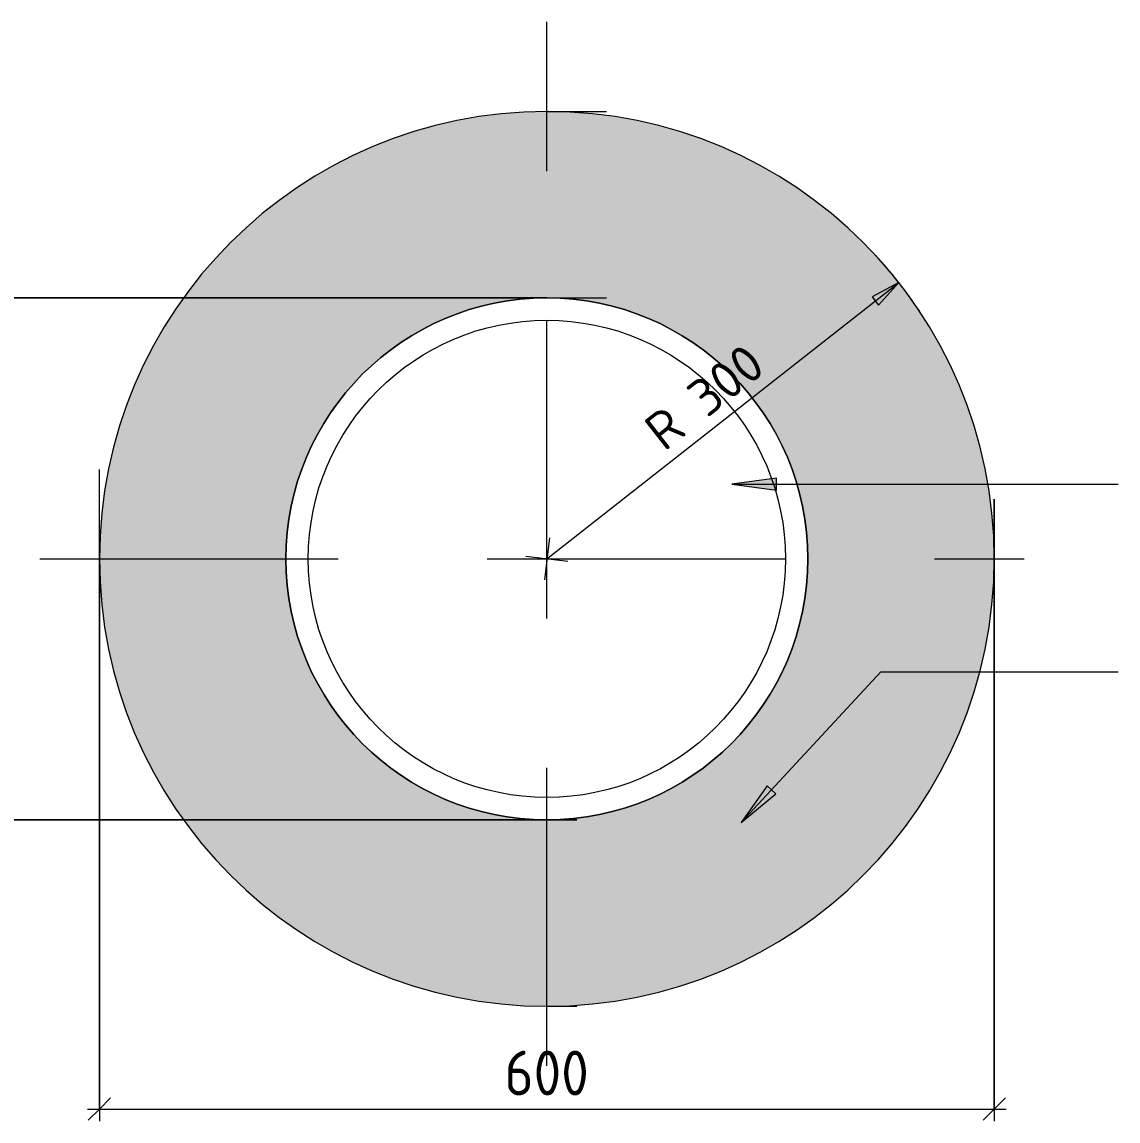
# Model space of a CAD drawing. Header units: millimetres. Extents: x 35146 to 234858, y -8553 to 29000.
# Drawn here: x 233167 to 233902, y 2331 to 3068 of the extents above; entities that cross this region are included whole.
import ezdxf

# ---------------------------------------------------------------- set-up
doc = ezdxf.new("R2010")
doc.units = ezdxf.units.MM
doc.linetypes.add('ADSK_Штрих_ш2 п1', pattern=[300, 200, -100])
for name, color, linetype, lineweight in [('A-ANNO-DIMS', 7, 'Continuous', 9), ('A-ANNO-DIMS-10', 7, 'Continuous', 9), ('A-DETL', 7, 'Continuous', 9), ('A-DETL-1', 7, 'ADSK_Штрих_ш2 п1', 9), ('G-ANNO-TEXT', 7, 'Continuous', 9)]:
    doc.layers.add(name, color=color, linetype=linetype, lineweight=lineweight)
doc.layers.add('A-DETL-GENF-7', color=7, linetype='Continuous', lineweight=9, true_color=0xf2dc97)
doc.styles.add('ISOCPEUR_5', font='isocpeur.ttf', dxfattribs={"width": 0.9, "height": 30})
doc.styles.add('ISOCPEUR_6', font='isocpeur.ttf', dxfattribs={"height": 25})
doc.dimstyles.new('ISO-2_5_1_0K_БОЛЬШОЙ', dxfattribs={"dimscale": 304.8, "dimtxt": 24.899529, "dimasz": 0.065617, "dimexe": 0.07874, "dimexo": 0, "dimgap": 0, "dimtad": 1, "dimjust": 3, "dimdec": 0, "dimzin": 0, "dimdsep": 46, "dimtxsty": 'ISOCPEUR_6', "dimsah": 1, "dimcen": 0.09, "dimazin": 0, "dimtfac": 1, "dimtdec": 4, "dimtix": 1, "dimtmove": 0, "dimatfit": 2, "dimfxl": 1, "dimtvp": 1, "dimtolj": 1, "dimtzin": 0, "dimarcsym": 2})
doc.dimstyles.new('ISO-3_0', dxfattribs={"dimscale": 304.8, "dimtxt": 29.879435, "dimasz": 0.049213, "dimexe": 0.026247, "dimexo": 0, "dimgap": 0, "dimtad": 1, "dimdec": 0, "dimrnd": 10, "dimzin": 0, "dimdsep": 46, "dimtxsty": 'ISOCPEUR_5', "dimblk1": 'OBLIQUE', "dimblk2": 'OBLIQUE', "dimsah": 1, "dimcen": 0.09, "dimdle": 0.026247, "dimazin": 0, "dimtfac": 1, "dimtdec": 4, "dimtix": 1, "dimtmove": 0, "dimatfit": 3, "dimfxl": 1, "dimtvp": 1, "dimtolj": 1, "dimtzin": 0, "dimarcsym": 2})

# ---------------------------------------------------------------- blocks, each defined once
blk = doc.blocks.new('DIMBLOCK101-Выкрас на потолке около светильника ЛК')
at = {"layer": 'A-ANNO-DIMS-10', "lineweight": 20}
for p, q in [((233125.81, 2882.81), (233118.31, 2890.31)), ((233125.81, 2882.81), (233133.31, 2875.31)), ((233125.81, 2532.81), (233118.31, 2540.31)), ((233125.81, 2532.81), (233133.31, 2525.31))]:
    blk.add_line(p, q, dxfattribs=at)
at = {"layer": 'A-ANNO-DIMS-10'}
for p, q in [((233125.81, 2524.81), (233125.81, 2890.81)), ((233519.03, 2882.81), (233117.81, 2882.81)), ((233125.81, 2882.81), (233519.03, 2882.81)), ((233539.03, 2532.81), (233117.81, 2532.81)), ((233125.81, 2532.81), (233539.03, 2532.81))]:
    blk.add_line(p, q, dxfattribs=at)
at = {"layer": 'A-ANNO-DIMS-10', "color": 0, "insert": (233086.62, 2679.37), "char_height": 30, "width": 68.263, "attachment_point": 1, "rotation": 90, "line_spacing_factor": 1.149209, "style": 'ISOCPEUR_5'}
blk.add_mtext('350', dxfattribs=at)
blk = doc.blocks.new('_Oblique')
at = {"color": 0, "linetype": 'ByBlock', "lineweight": -2}
blk.add_line((-0.5, -0.5), (0.5, 0.5), dxfattribs=at)
blk = doc.blocks.new('DIMBLOCK102-Выкрас на потолке около светильника ЛК')
at = {"layer": 'A-ANNO-DIMS-10'}
for p, q in [((233819.03, 2747.81), (233819.03, 2330.89)), ((233819.03, 2338.89), (233819.03, 2747.81)), ((233219.03, 2707.81), (233219.03, 2330.89)), ((233219.03, 2338.89), (233219.03, 2707.81)), ((233211.03, 2338.89), (233827.03, 2338.89))]:
    blk.add_line(p, q, dxfattribs=at)
at = {"layer": 'A-ANNO-DIMS-10', "lineweight": 20}
for p, q in [((233219.03, 2338.89), (233226.53, 2346.39)), ((233819.03, 2338.89), (233826.53, 2346.39)), ((233219.03, 2338.89), (233211.53, 2331.39)), ((233819.03, 2338.89), (233811.53, 2331.39))]:
    blk.add_line(p, q, dxfattribs=at)
at = {"layer": 'A-ANNO-DIMS-10', "color": 0, "insert": (233490.59, 2378.08), "char_height": 30, "width": 68.263, "attachment_point": 1, "line_spacing_factor": 1.149209, "style": 'ISOCPEUR_5'}
blk.add_mtext('600', dxfattribs=at)
blk = doc.blocks.new('DIMBLOCK103-Выкрас на потолке около светильника ЛК')
at = {"layer": 'A-ANNO-DIMS-10'}
blk.add_hatch(color=256, dxfattribs=at).paths.add_polyline_path([(233754.96, 2893.11), (233737.05, 2883.53), (233741.41, 2877.98)])
for p, q in [((233519.03, 2707.81), (233754.96, 2893.11)), ((233754.96, 2893.11), (233737.05, 2883.53)), ((233741.41, 2877.98), (233754.96, 2893.11)), ((233737.05, 2883.53), (233741.41, 2877.98)), ((233520.72, 2721.85), (233517.34, 2693.77)), ((233533.07, 2706.12), (233504.99, 2709.5))]:
    blk.add_line(p, q, dxfattribs=at)
blk.add_arc((233519.03, 2707.81), 300, 33.56187, 42.7292, dxfattribs=at)
at = {"layer": 'A-ANNO-DIMS-10', "color": 0, "insert": (233582.18, 2798.93), "char_height": 25, "width": 105.7272, "attachment_point": 1, "rotation": 38.14553, "line_spacing_factor": 1.149209, "style": 'ISOCPEUR_6'}
blk.add_mtext('R 300', dxfattribs=at)

msp = doc.modelspace()

# ---------------------------------------------------------------- hatches: boundary and pattern name
at = {"layer": 'A-DETL-GENF-7'}
h = msp.add_hatch(color=256, dxfattribs=at)
h.paths.add_polyline_path([(233519.03, 2407.81), (233538.62, 2408.46), (233558.21, 2410.39), (233577.56, 2413.57), (233596.65, 2418.03), (233615.48, 2423.75), (233633.83, 2430.64), (233651.69, 2438.74), (233669.05, 2448.02), (233685.7, 2458.37), (233701.63, 2469.79), (233716.85, 2482.28), (233731.16, 2495.68), (233744.56, 2509.99), (233757.05, 2525.21), (233768.47, 2541.14), (233778.82, 2557.79), (233788.1, 2575.15), (233796.19, 2593), (233803.09, 2611.35), (233808.81, 2630.19), (233813.26, 2649.28), (233816.44, 2668.54), (233818.36, 2688.05), (233819.03, 2707.81), (233818.36, 2727.57), (233816.44, 2747.08), (233813.26, 2766.34), (233808.81, 2785.42), (233803.09, 2804.26), (233796.19, 2822.61), (233788.1, 2840.47), (233778.82, 2857.83), (233768.47, 2874.48), (233757.05, 2890.41), (233744.56, 2905.63), (233731.16, 2919.94), (233716.85, 2933.34), (233701.63, 2945.83), (233685.7, 2957.25), (233669.05, 2967.59), (233651.69, 2976.88), (233633.83, 2984.97), (233615.48, 2991.87), (233596.65, 2997.59), (233577.56, 3002.04), (233558.21, 3005.23), (233538.62, 3007.16), (233519.02, 3007.81), (233499.44, 3007.16), (233479.84, 3005.23), (233460.5, 3002.04), (233441.41, 2997.59), (233422.57, 2991.87), (233404.22, 2984.97), (233386.37, 2976.88), (233369.01, 2967.59), (233352.36, 2957.25), (233336.43, 2945.83), (233321.21, 2933.34), (233306.9, 2919.94), (233293.5, 2905.63), (233281.01, 2890.41), (233269.59, 2874.48), (233259.24, 2857.83), (233249.96, 2840.47), (233241.86, 2822.61), (233234.97, 2804.26), (233229.25, 2785.42), (233224.79, 2766.34), (233221.62, 2747.08), (233219.69, 2727.57), (233219.03, 2707.81), (233219.69, 2688.05), (233221.62, 2668.54), (233224.79, 2649.28), (233229.25, 2630.19), (233234.97, 2611.35), (233241.86, 2593), (233249.96, 2575.15), (233259.24, 2557.79), (233269.59, 2541.14), (233281.01, 2525.21), (233293.5, 2509.99), (233306.9, 2495.68), (233321.21, 2482.28), (233336.43, 2469.79), (233352.36, 2458.37), (233369.01, 2448.02), (233386.37, 2438.74), (233404.22, 2430.64), (233422.57, 2423.75), (233441.41, 2418.03), (233460.5, 2413.57), (233479.84, 2410.39), (233499.44, 2408.46), (233519.02, 2407.81)])
h.paths.add_polyline_path([(233519.03, 2532.81), (233503.82, 2533.49), (233488.6, 2535.49), (233473.74, 2538.77), (233459.22, 2543.36), (233445.04, 2549.23), (233431.53, 2556.25), (233418.69, 2564.45), (233406.52, 2573.79), (233395.29, 2584.06), (233385.01, 2595.3), (233375.67, 2607.47), (233367.47, 2620.31), (233360.46, 2633.82), (233354.58, 2648), (233349.99, 2662.52), (233346.72, 2677.27), (233344.74, 2692.37), (233344.03, 2707.81), (233344.74, 2723.25), (233346.72, 2738.35), (233349.99, 2753.1), (233354.58, 2767.62), (233360.46, 2781.8), (233367.47, 2795.31), (233375.67, 2808.14), (233385.01, 2820.32), (233395.29, 2831.55), (233406.52, 2841.83), (233418.69, 2851.17), (233431.53, 2859.36), (233445.04, 2866.38), (233459.22, 2872.25), (233473.74, 2876.85), (233488.6, 2880.13), (233503.82, 2882.13), (233519.03, 2882.81), (233534.24, 2882.13), (233549.45, 2880.13), (233564.32, 2876.85), (233578.84, 2872.25), (233593.02, 2866.38), (233606.53, 2859.36), (233619.36, 2851.17), (233631.54, 2841.83), (233642.77, 2831.55), (233653.05, 2820.32), (233662.39, 2808.14), (233670.58, 2795.31), (233677.6, 2781.8), (233683.47, 2767.62), (233688.07, 2753.1), (233691.33, 2738.35), (233693.32, 2723.25), (233694.03, 2707.81), (233693.32, 2692.37), (233691.33, 2677.27), (233688.07, 2662.52), (233683.47, 2648), (233677.6, 2633.82), (233670.58, 2620.31), (233662.39, 2607.47), (233653.05, 2595.3), (233642.77, 2584.06), (233631.54, 2573.79), (233619.36, 2564.45), (233606.53, 2556.25), (233593.02, 2549.23), (233578.84, 2543.36), (233564.32, 2538.77), (233549.45, 2535.49), (233534.24, 2533.49)])
at = {"layer": 'G-ANNO-TEXT'}
for points in [[(233642.99, 2757.9), (233672.99, 2753.95), (233672.99, 2761.85)], [(233649.32, 2530.97), (233672.59, 2550.3), (233666.8, 2555.67)]]:
    msp.add_hatch(color=256, dxfattribs=at).paths.add_polyline_path(points)

# ---------------------------------------------------------------- linework, layer by layer
at = {"layer": 'A-DETL'}
for radius in [175, 160]:
    msp.add_circle((233519.03, 2707.81), radius, dxfattribs=at)
for radius, start, end in [(300, 0, 180), (175, 0, 180), (300, 180, 360), (175, 180, 0)]:
    msp.add_arc((233519.03, 2707.81), radius, start, end, dxfattribs=at)
at = {"layer": 'A-DETL-1'}
for p, q in [((233519.03, 2367.81), (233519.03, 3067.81)), ((233519.03, 3007.81), (233559.03, 3007.81)), ((233519.03, 2882.81), (233559.03, 2882.81)), ((233219.03, 2707.81), (233219.03, 2767.81)), ((233819.03, 2707.81), (233819.03, 2747.81)), ((233179.03, 2707.81), (233839.03, 2707.81)), ((233519.03, 2532.81), (233539.03, 2532.81)), ((233519.03, 2407.81), (233539.03, 2407.81))]:
    msp.add_line(p, q, dxfattribs=at)
at = {"layer": 'G-ANNO-TEXT'}
for p, q in [((233672.99, 2761.85), (233642.99, 2757.9)), ((233642.99, 2757.9), (233672.99, 2753.95)), ((233642.99, 2757.9), (233902.02, 2757.9)), ((233672.99, 2753.95), (233672.99, 2761.85)), ((233649.32, 2530.97), (233742.89, 2632.07)), ((233742.89, 2632.07), (233902.02, 2632.07)), ((233666.8, 2555.67), (233649.32, 2530.97)), ((233649.32, 2530.97), (233672.59, 2550.3)), ((233672.59, 2550.3), (233666.8, 2555.67))]:
    msp.add_line(p, q, dxfattribs=at)

# ---------------------------------------------------------------- dimensions: what is measured, and where the dimension line sits
at = {"layer": 'A-ANNO-DIMS'}
dim = msp.add_radius_dim(center=(233519.03, 2707.81), mpoint=(233754.96, 2893.11), dimstyle='ISO-2_5_1_0K_БОЛЬШОЙ', override={"dimpost": 'R<>'}, dxfattribs=at)
dim.commit()
dim.dimension.update_dxf_attribs({"geometry": 'DIMBLOCK103-Выкрас на потолке около светильника ЛК', "text_midpoint": (233621.41, 2804.11)})
dim = msp.add_linear_dim(base=(233125.81, 2882.81), p1=(233539.03, 2532.81), p2=(233519.03, 2882.81), angle=90, dimstyle='ISO-3_0', override={"dimpost": '<>', "dimfxl": 350.570963}, dxfattribs=at)
dim.commit()
dim.dimension.update_dxf_attribs({"geometry": 'DIMBLOCK101-Выкрас на потолке около светильника ЛК', "text_midpoint": (233110.81, 2707.81)})
dim = msp.add_linear_dim(base=(233819.03, 2338.89), p1=(233219.03, 2707.81), p2=(233819.03, 2747.81), dimstyle='ISO-3_0', override={"dimpost": '<>', "dimfxl": 601.331855}, dxfattribs=at)
dim.commit()
dim.dimension.update_dxf_attribs({"geometry": 'DIMBLOCK102-Выкрас на потолке около светильника ЛК', "text_midpoint": (233519.03, 2353.89)})

doc.saveas('drawing.dxf')
